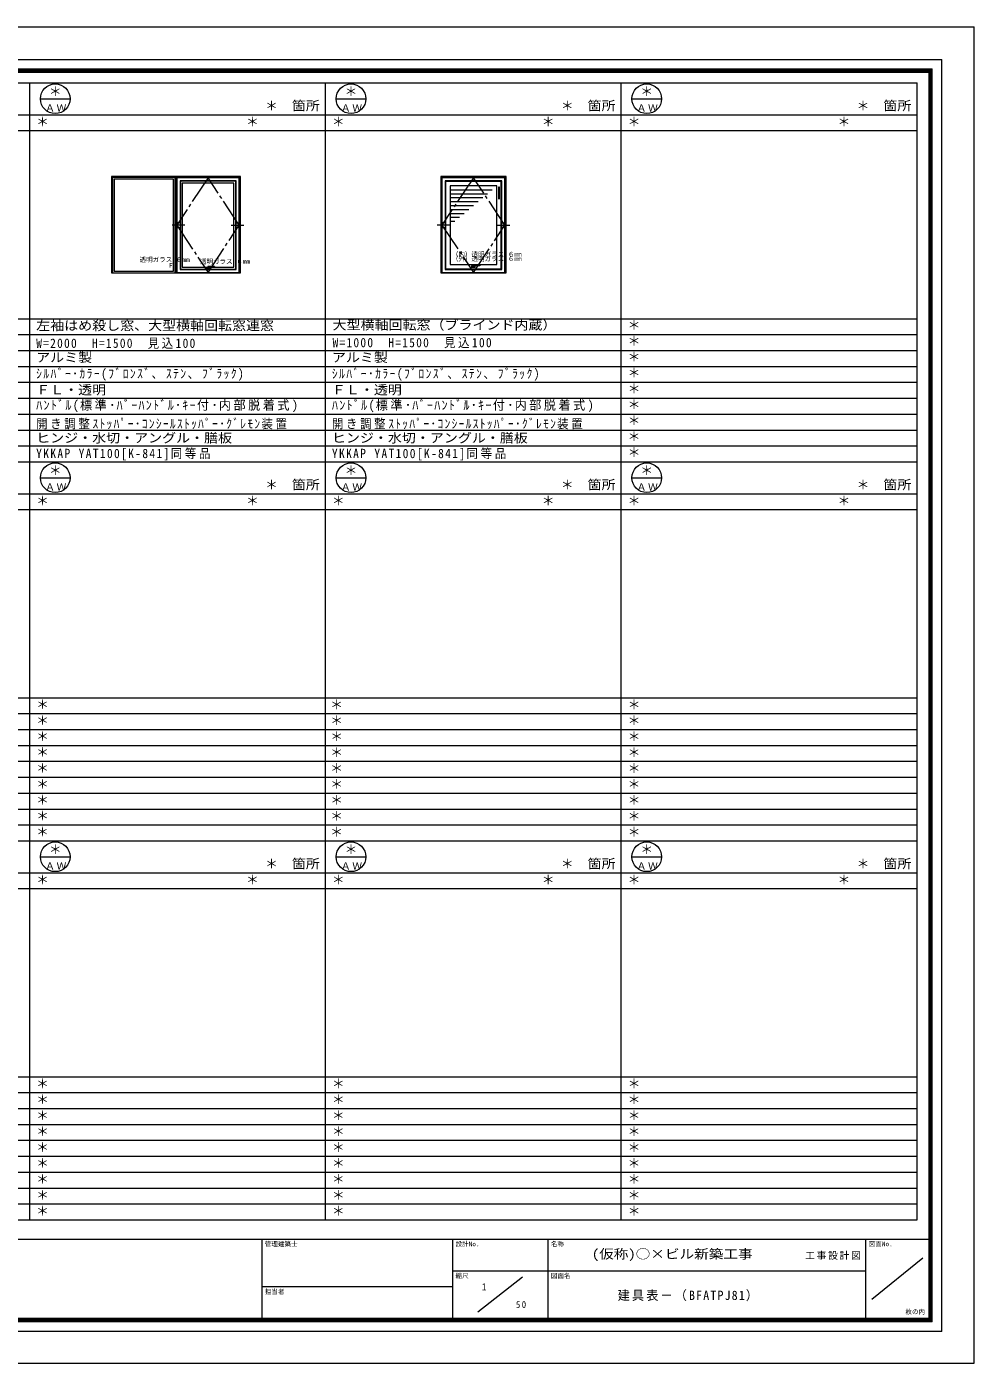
# Model space of a CAD drawing. Units: millimetres, scale not verified. Extents: x -14862 to 14850, y -10512 to 10500.
# Drawn here: x -49 to 14850, y -10500 to 10500 of the extents above; entities that cross this region are included whole.
import ezdxf
from ezdxf.enums import TextEntityAlignment as Align

# ---------------------------------------------------------------- set-up
doc = ezdxf.new("R2010")
doc.units = ezdxf.units.MM
doc.header["$LTSCALE"] = 50
doc.linetypes.add('CHAIN2', pattern=[12, 9, -1, 1, -1])
doc.layers.add('0-0_0', color=7, linetype='Continuous', lineweight=9)
doc.layers.add('0-2_YKK_ZWAK', color=7, linetype='Continuous', lineweight=9)
doc.styles.add('ＭＳ ゴシック', font='')
doc.styles.get('ＭＳ ゴシック').set_extended_font_data('MS Gothic')

msp = doc.modelspace()

# ---------------------------------------------------------------- linework, layer by layer
at = {"layer": '0-0_0', "color": 4}
for p, q in [((6608.04, 7938.24), (7268.64, 7938.24)), ((6608.04, 7876.54), (7195.24, 7876.54)), ((6608.04, 7814.84), (7121.84, 7814.84)), ((6608.04, 7753.14), (7048.44, 7753.14)), ((6608.04, 7691.44), (6975.04, 7691.44)), ((6608.04, 7629.74), (6901.64, 7629.74)), ((6608.04, 7568.04), (6828.24, 7568.04)), ((6608.04, 7506.34), (6754.84, 7506.34)), ((6608.04, 7444.64), (6681.44, 7444.64))]:
    msp.add_line(p, q, dxfattribs=at)
at = {"layer": '0-0_0', "color": 3}
for p, q in [((7366.62, 7850.81), (7386.62, 7850.73)), ((7366.62, 7845.81), (7386.62, 7845.73)), ((7367.04, 7979.44), (7367.04, 7904.44)), ((7387.04, 7979.44), (7367.04, 7979.44)), ((7367.04, 7904.44), (7371.04, 7904.44)), ((7369.54, 7959.44), (7369.54, 7914.44)), ((7384.54, 7959.44), (7369.54, 7959.44)), ((7369.54, 7914.44), (7371.04, 7914.44)), ((7371.04, 7936.94), (7371.04, 7855.94)), ((7371.04, 7850.94), (7371.04, 7801.44)), ((7376.04, 7936.94), (7376.04, 7850.9)), ((7376.04, 7914.44), (7378.04, 7914.44)), ((7376.04, 7904.44), (7378.04, 7904.44)), ((7376.04, 7845.9), (7376.04, 7801.44)), ((7378.04, 7851.96), (7378.04, 7936.94)), ((7378.04, 7801.44), (7378.04, 7846.96)), ((7383.04, 7854.68), (7383.04, 7936.94)), ((7383.04, 7914.44), (7384.54, 7914.44)), ((7383.04, 7904.44), (7387.04, 7904.44)), ((7383.04, 7801.44), (7383.04, 7849.68)), ((7384.54, 7914.44), (7384.54, 7959.44)), ((7387.04, 7904.44), (7387.04, 7979.44)), ((2902.54, 6733.94), (2798.54, 6733.94)), ((2902.54, 6733.94), (2798.54, 6733.94)), ((2802.54, 6707.94), (2806.54, 6721.94)), ((2802.54, 6707.94), (2806.54, 6721.94)), ((2806.54, 6733.94), (2806.54, 6721.94)), ((2806.54, 6733.94), (2806.54, 6721.94)), ((2902.54, 6721.94), (2806.54, 6721.94)), ((2902.54, 6721.94), (2806.54, 6721.94)), ((2811.54, 6721.94), (2811.54, 6697.94)), ((2811.54, 6721.94), (2811.54, 6697.94)), ((2902.54, 6733.94), (2902.54, 6721.94)), ((2902.54, 6733.94), (2902.54, 6721.94)), ((6947.04, 6740.94), (6947.04, 6720.94)), ((6947.04, 6740.94), (6947.04, 6720.94)), ((6947.04, 6720.94), (7003.04, 6720.94)), ((6947.04, 6720.94), (7003.04, 6720.94)), ((6966.04, 6740.94), (6966.04, 6720.94)), ((6966.04, 6740.94), (6966.04, 6720.94)), ((6966.04, 6720.94), (6975.04, 6730.94)), ((6966.04, 6720.94), (6975.04, 6730.94)), ((7075.04, 6756.94), (6971.04, 6756.94)), ((7075.04, 6756.94), (6971.04, 6756.94)), ((6975.04, 6730.94), (6979.04, 6744.94)), ((6975.04, 6730.94), (6979.04, 6744.94)), ((6984.04, 6730.94), (6975.04, 6730.94)), ((6984.04, 6730.94), (6975.04, 6730.94)), ((6979.04, 6756.94), (6979.04, 6744.94)), ((6979.04, 6756.94), (6979.04, 6744.94)), ((7075.04, 6744.94), (6979.04, 6744.94)), ((7075.04, 6744.94), (6979.04, 6744.94)), ((6984.04, 6744.94), (6984.04, 6720.94)), ((6984.04, 6744.94), (6984.04, 6720.94)), ((7003.04, 6740.94), (6984.04, 6740.94)), ((7003.04, 6740.94), (6984.04, 6740.94)), ((7003.04, 6720.94), (7003.04, 6740.94)), ((7003.04, 6720.94), (7003.04, 6740.94)), ((7075.04, 6756.94), (7075.04, 6744.94)), ((7075.04, 6756.94), (7075.04, 6744.94)), ((2774.54, 6717.94), (2774.54, 6697.94)), ((2774.54, 6717.94), (2774.54, 6697.94)), ((2774.54, 6697.94), (2830.54, 6697.94)), ((2774.54, 6697.94), (2830.54, 6697.94)), ((2793.54, 6717.94), (2793.54, 6697.94)), ((2793.54, 6717.94), (2793.54, 6697.94)), ((2793.54, 6697.94), (2802.54, 6707.94)), ((2793.54, 6697.94), (2802.54, 6707.94)), ((2811.54, 6707.94), (2802.54, 6707.94)), ((2811.54, 6707.94), (2802.54, 6707.94)), ((2830.54, 6717.94), (2811.54, 6717.94)), ((2830.54, 6717.94), (2811.54, 6717.94)), ((2830.54, 6697.94), (2830.54, 6717.94)), ((2830.54, 6697.94), (2830.54, 6717.94))]:
    msp.add_line(p, q, dxfattribs=at)
at = {"layer": '0-0_0', "color": 4, "linetype": 'CHAIN2'}
for p, q in [((2437.54, 7382.94), (2237.54, 7382.94)), ((3167.54, 7382.94), (3367.54, 7382.94)), ((6609.54, 7382.94), (6403.54, 7382.94)), ((7340.54, 7382.94), (7546.54, 7382.94))]:
    msp.add_line(p, q, dxfattribs=at)
at = {"layer": '0-0_0', "color": 4}
for points in [[(1282.54, 6632.94), (3312.54, 6632.94), (3312.54, 8147.94), (1282.54, 8147.94)], [(1297.54, 6632.94), (2287.54, 6632.94), (2287.54, 8132.94), (1297.54, 8132.94)], [(1326.54, 6661.94), (2258.54, 6661.94), (2258.54, 8103.94), (1326.54, 8103.94)], [(2287.54, 6632.94), (2307.54, 6632.94), (2307.54, 8132.94), (2287.54, 8132.94)], [(2307.54, 6632.94), (3297.54, 6632.94), (3297.54, 8132.94), (2307.54, 8132.94)], [(2312.54, 6637.94), (3292.54, 6637.94), (3292.54, 8127.94), (2312.54, 8127.94)], [(2362.54, 6687.94), (3242.54, 6687.94), (3242.54, 8077.94), (2362.54, 8077.94)], [(2367.54, 6692.94), (3237.54, 6692.94), (3237.54, 8072.94), (2367.54, 8072.94)], [(2397.54, 6722.94), (3207.54, 6722.94), (3207.54, 8042.94), (2397.54, 8042.94)], [(6460.04, 6632.94), (7490.04, 6632.94), (7490.04, 8147.94), (6460.04, 8147.94)], [(6475.04, 6632.94), (7475.04, 6632.94), (7475.04, 8132.94), (6475.04, 8132.94)], [(6480.04, 6637.94), (7470.04, 6637.94), (7470.04, 8127.94), (6480.04, 8127.94)], [(6530.04, 6687.94), (7420.04, 6687.94), (7420.04, 8077.94), (6530.04, 8077.94)], [(6538.04, 6695.94), (7412.04, 6695.94), (7412.04, 8069.94), (6538.04, 8069.94)], [(6608.04, 6765.94), (7342.04, 6765.94), (7342.04, 7999.94), (6608.04, 7999.94)], [(2307.54, 7347.94), (2367.54, 7347.94), (2367.54, 7417.94), (2307.54, 7417.94)], [(3297.54, 7347.94), (3237.54, 7347.94), (3237.54, 7417.94), (3297.54, 7417.94)], [(6475.04, 7347.94), (6538.04, 7347.94), (6538.04, 7417.94), (6475.04, 7417.94)], [(7475.04, 7347.94), (7412.04, 7347.94), (7412.04, 7417.94), (7475.04, 7417.94)]]:
    msp.add_lwpolyline(points, close=True, dxfattribs=at)
at = {"layer": '0-0_0', "color": 4, "linetype": 'CHAIN2'}
for points in [[(2312.54, 7382.94), (2802.54, 6637.94), (3292.54, 7382.94), (2802.54, 8127.94)], [(6480.04, 7382.94), (6975.04, 6637.94), (7470.04, 7382.94), (6975.04, 8127.94)]]:
    msp.add_lwpolyline(points, close=True, dxfattribs=at)
at = {"layer": '0-0_0', "color": 3}
for points in [[(2798.54, 6733.94), (2798.54, 6717.94), (2774.54, 6717.94)], [(2798.54, 6733.94), (2798.54, 6717.94), (2774.54, 6717.94)], [(6971.04, 6756.94), (6971.04, 6740.94), (6947.04, 6740.94)], [(6971.04, 6756.94), (6971.04, 6740.94), (6947.04, 6740.94)]]:
    msp.add_lwpolyline(points, dxfattribs=at)
for centre, radius in [((6955.04, 6730.94), 4.1), ((6955.04, 6730.94), 4.1), ((6955.04, 6730.94), 2.25), ((6955.04, 6730.94), 2.25), ((6995.04, 6730.94), 4.1), ((6995.04, 6730.94), 4.1), ((6995.04, 6730.94), 2.25), ((6995.04, 6730.94), 2.25), ((2782.54, 6707.94), 4.1), ((2782.54, 6707.94), 4.1), ((2782.54, 6707.94), 2.25), ((2782.54, 6707.94), 2.25), ((2822.54, 6707.94), 4.1), ((2822.54, 6707.94), 4.1), ((2822.54, 6707.94), 2.25), ((2822.54, 6707.94), 2.25)]:
    msp.add_circle(centre, radius, dxfattribs=at)
for centre, radius, start, end in [((7373.54, 7936.94), 2.5, 0, 180), ((7377.04, 7801.44), 6, 180, 0), ((7377.04, 7801.44), 1, 180, 0), ((7380.54, 7936.94), 2.5, 0, 180)]:
    msp.add_arc(centre, radius, start, end, dxfattribs=at)
at = {"layer": '0-2_YKK_ZWAK'}
for p, q in [((-14850, 10500), (14850, 10500)), ((14850, -10500), (14850, 10500)), ((-14340.23, 9987.41), (14340.79, 9987.41)), ((14340.79, -9999.25), (14340.79, 9987.41)), ((-14190.23, 9837.97), (14190.23, 9837.97)), ((-14177.82, 9825.57), (14177.82, 9825.57)), ((-14164.85, 9812.59), (14165.42, 9812.59)), ((-14152.44, 9799.62), (14152.45, 9799.62)), ((-14140.04, 9787.22), (14140.04, 9787.22)), ((14140.04, -9799.06), (14140.04, 9787.22)), ((14152.45, -9812.03), (14152.45, 9799.62)), ((14165.42, -9825), (14165.42, 9812.59)), ((14177.82, -9837.41), (14177.82, 9825.57)), ((14190.23, -9849.81), (14190.23, 9837.97)), ((-13949.96, 9617.94), (13950.04, 9617.94)), ((0.04, -8247.06), (0.04, 9617.94)), ((4650.04, -8247.06), (4650.04, 9617.94)), ((9300.04, -8247.06), (9300.04, 9617.94)), ((13950.04, -8247.06), (13950.04, 9617.94)), ((166.71, 9367.94), (633.37, 9367.94)), ((4816.71, 9367.94), (5283.37, 9367.94)), ((9466.71, 9367.94), (9933.37, 9367.94)), ((-13949.96, 9117.94), (13950.04, 9117.94)), ((-13949.96, 8867.94), (13950.04, 8867.94)), ((-13949.96, 5912.94), (13950.04, 5912.94)), ((-13949.96, 5662.94), (13950.04, 5662.94)), ((-13949.96, 5412.94), (13950.04, 5412.94)), ((-13949.96, 5162.94), (13950.04, 5162.94)), ((-13949.96, 4912.94), (13950.04, 4912.94)), ((-13949.96, 4662.94), (13950.04, 4662.94)), ((-9299.96, 4412.94), (13950.04, 4412.94)), ((-9299.96, 4162.94), (13950.04, 4162.94)), ((-13949.96, 3912.94), (13950.04, 3912.94)), ((-13949.96, 3662.94), (13950.04, 3662.94)), ((166.71, 3412.94), (633.37, 3412.94)), ((4816.71, 3412.94), (5283.37, 3412.94)), ((9466.71, 3412.94), (9933.37, 3412.94)), ((-13949.96, 3162.94), (13950.04, 3162.94)), ((-13949.96, 2912.94), (13950.04, 2912.94)), ((-13949.96, -42.06), (13950.04, -42.06)), ((-13949.96, -292.06), (13950.04, -292.06)), ((-13949.96, -542.06), (13950.04, -542.06)), ((-13949.96, -792.06), (13950.04, -792.06)), ((-13949.96, -1042.06), (13950.04, -1042.06)), ((-13949.96, -1292.06), (13950.04, -1292.06)), ((-9299.96, -1542.06), (13950.04, -1542.06)), ((-9299.96, -1792.06), (13950.04, -1792.06)), ((-13949.96, -2042.06), (13950.04, -2042.06)), ((-13949.96, -2292.06), (13950.04, -2292.06)), ((166.71, -2542.06), (633.37, -2542.06)), ((4816.71, -2542.06), (5283.37, -2542.06)), ((9466.71, -2542.06), (9933.37, -2542.06)), ((-13949.96, -2792.06), (13950.04, -2792.06)), ((-13949.96, -3042.06), (13950.04, -3042.06)), ((-13949.96, -5997.06), (13950.04, -5997.06)), ((-13949.96, -6247.06), (13950.04, -6247.06)), ((-13949.96, -6497.06), (13950.04, -6497.06)), ((-13949.96, -6747.06), (13950.04, -6747.06)), ((-13949.96, -6997.06), (13950.04, -6997.06)), ((-13949.96, -7247.06), (13950.04, -7247.06)), ((-9299.96, -7497.06), (13950.04, -7497.06)), ((-9299.96, -7747.06), (13950.04, -7747.06)), ((-13949.96, -7997.06), (13950.04, -7997.06)), ((-13949.96, -8247.06), (13950.04, -8247.06)), ((-14190.23, -8550.56), (14190.23, -8550.56)), ((3646.81, -8550.56), (3646.81, -9849.81)), ((6644.55, -8550.56), (6644.55, -9849.81)), ((8143.42, -8550.56), (8143.42, -9849.81)), ((13140.79, -8550.56), (13140.79, -9849.81)), ((14040.23, -8848.87), (13240.61, -9498.5)), ((6644.55, -9049.62), (13140.79, -9049.62)), ((7744.18, -9148.87), (7043.8, -9699.25)), ((6644.55, -9299.44), (3646.81, -9299.44)), ((14190.23, -9849.81), (-14190.23, -9849.81)), ((14177.82, -9837.41), (-14177.82, -9837.41)), ((14165.42, -9825), (-14164.85, -9825)), ((14152.45, -9812.03), (-14152.44, -9812.03)), ((14140.04, -9799.06), (-14140.04, -9799.06)), ((14340.79, -9999.25), (-14340.23, -9999.25)), ((-14850, -10500), (14850, -10500))]:
    msp.add_line(p, q, dxfattribs=at)
for centre in [(400.04, 9367.94), (5050.04, 9367.94), (9700.04, 9367.94), (400.04, 3412.94), (5050.04, 3412.94), (9700.04, 3412.94), (400.04, -2542.06), (5050.04, -2542.06), (9700.04, -2542.06)]:
    msp.add_circle(centre, 233.33, dxfattribs=at)

# ---------------------------------------------------------------- texts
at = {"layer": '0-0_0', "style": 'ＭＳ ゴシック'}
for p in [(300.04, 9367.94), (4950.04, 9367.94), (9600.04, 9367.94), (3700.04, 9142.94), (8350.04, 9142.94), (13000.04, 9142.94), (100.04, 8892.94), (3400.04, 8892.94), (4750.04, 8892.94), (8050.04, 8892.94), (9400.04, 8892.94), (12700.04, 8892.94), (9400.04, 5697.92), (9400.04, 5447.92), (9400.04, 5197.93), (9400.04, 4947.92), (9400.04, 4697.92), (9400.04, 4447.92), (9400.04, 4197.92), (9400.04, 3947.92), (9400.04, 3697.92), (300.04, 3412.94), (4950.04, 3412.94), (9600.04, 3412.94), (3700.04, 3187.94), (8350.04, 3187.94), (13000.04, 3187.94), (100.04, 2937.94), (3400.04, 2937.94), (4750.04, 2937.94), (8050.04, 2937.94), (9400.04, 2937.94), (12700.04, 2937.94), (100.04, -264.88), (4724.47, -267.06), (9400.04, -267.06), (100.04, -514.88), (4724.47, -517.06), (9400.04, -517.06), (100.04, -764.88), (4724.47, -767.06), (9400.04, -767.06), (100.04, -1014.88), (4724.47, -1017.06), (9400.04, -1017.06), (100.04, -1264.88), (4724.47, -1267.06), (9400.04, -1267.06), (100.04, -1514.88), (4724.47, -1517.06), (9400.04, -1517.06), (100.04, -1764.88), (4724.47, -1767.06), (9400.04, -1767.06), (100.04, -2014.88), (4724.47, -2017.06), (9400.04, -2017.06), (100.04, -2264.88), (4724.47, -2267.06), (9400.04, -2267.06), (300.04, -2542.06), (4950.04, -2542.06), (9600.04, -2542.06), (3700.04, -2767.06), (8350.04, -2767.06), (13000.04, -2767.06), (100.04, -3017.06), (3400.04, -3017.06), (4750.04, -3017.06), (8050.04, -3017.06), (9400.04, -3017.06), (12700.04, -3017.06), (100.04, -6222.06), (4750.04, -6222.06), (9400.04, -6222.06), (100.04, -6472.06), (4750.04, -6472.06), (9400.04, -6472.06), (100.04, -6722.06), (4750.04, -6722.06), (9400.04, -6722.06), (100.04, -6972.06), (4750.04, -6972.06), (9400.04, -6972.06), (100.04, -7222.06), (4750.04, -7222.06), (9400.04, -7222.06), (100.04, -7472.06), (4750.04, -7472.06), (9400.04, -7472.06), (100.04, -7722.06), (4750.04, -7722.06), (9400.04, -7722.06), (100.04, -7972.06), (4750.04, -7972.06), (9400.04, -7972.06), (100.04, -8222.06), (4750.04, -8222.06), (9400.04, -8222.06)]:
    msp.add_text('＊', height=146.6, dxfattribs=at).set_placement(p, align=Align.BOTTOM_LEFT)
at = {"layer": '0-0_0', "color": 4, "style": 'ＭＳ ゴシック'}
for s, p in [('（内）透明ガラス ６mm', (6636.84, 6865.94)), ('透明ガラス ６mm', (1726.14, 6781.94)), ('F', (2189.68, 6691.94)), ('透明ガラス ６mm', (2675.14, 6752.94)), ('（外）透明ガラス ６mm', (6636.84, 6795.94))]:
    msp.add_text(s, height=73.31, dxfattribs=at).set_placement(p, align=Align.BOTTOM_LEFT)
at = {"layer": '0-0_0', "style": 'ＭＳ ゴシック', "width": 1.1}
for s, p in [('左袖はめ殺し窓、大型横軸回転窓連窓', (100.7, 5687.94)), ('大型横軸回転窓（ブラインド内蔵）', (4760.07, 5697.92)), ('アルミ製', (100.04, 5187.94)), ('アルミ製', (4750.04, 5187.94)), ('ＦＬ・透明', (100.04, 4678.26)), ('ＦＬ・透明', (4750.04, 4678.26)), ('ヒンジ・水切・アングル・膳板', (100.04, 3922.78)), ('ヒンジ・水切・アングル・膳板', (4750.04, 3922.78))]:
    msp.add_text(s, height=146.6, dxfattribs=at).set_placement(p, align=Align.BOTTOM_LEFT)
at = {"layer": '0-0_0', "char_height": 146.6, "attachment_point": 7, "style": 'ＭＳ ゴシック'}
for s, insert in [('\\T1.22;\\W0.9;W=2000\u3000H=1500\u3000見込100', (100.7, 5437.94)), ('\\T1.22;\\W0.9;W=1000\u3000H=1500\u3000見込100', (4760.07, 5447.92)), ('\\T1.26;\\W0.9;ｼﾙﾊﾞｰ･ｶﾗｰ(ﾌﾞﾛﾝｽﾞ、ｽﾃﾝ、ﾌﾞﾗｯｸ)', (100.04, 4937.94)), ('\\T1.26;\\W0.9;ｼﾙﾊﾞｰ･ｶﾗｰ(ﾌﾞﾛﾝｽﾞ、ｽﾃﾝ、ﾌﾞﾗｯｸ)', (4750.04, 4937.94)), ('\\T1.21;\\W0.95;ﾊﾝﾄﾞﾙ(標準･ﾊﾞｰﾊﾝﾄﾞﾙ･ｷｰ付･内部脱着式)', (100.04, 4443.09)), ('\\T1.21;\\W0.95;ﾊﾝﾄﾞﾙ(標準･ﾊﾞｰﾊﾝﾄﾞﾙ･ｷｰ付･内部脱着式)', (4750.04, 4443.09)), ('\\T1.23;\\W0.9;開き調整ｽﾄｯﾊﾟｰ･ｺﾝｼｰﾙｽﾄｯﾊﾟｰ･ｸﾞﾚﾓﾝ装置', (100.04, 4172.78)), ('\\T1.23;\\W0.9;開き調整ｽﾄｯﾊﾟｰ･ｺﾝｼｰﾙｽﾄｯﾊﾟｰ･ｸﾞﾚﾓﾝ装置', (4750.04, 4172.78)), ('\\T1.24;\\W0.9;YKKAP\\~YAT100[K-841]同等品', (100.04, 3687.94)), ('\\T1.24;\\W0.9;YKKAP\\~YAT100[K-841]同等品', (4750.04, 3687.94))]:
    msp.add_mtext(s, dxfattribs=dict(at, insert=insert))
at = {"layer": '0-2_YKK_ZWAK', "style": 'ＭＳ ゴシック'}
for s, width, p in [('箇所', 1.1, (4120.04, 9142.94)), ('箇所', 1.1, (8770.04, 9142.94)), ('箇所', 1.1, (13420.04, 9142.94)), ('箇所', 1.1, (4120.04, 3187.94)), ('箇所', 1.1, (8770.04, 3187.94)), ('箇所', 1.1, (13420.04, 3187.94)), ('箇所', 1.1, (4120.04, -2767.06)), ('箇所', 1.1, (8770.04, -2767.06)), ('箇所', 1.1, (13420.04, -2767.06)), ('(仮称)○×ビル新築工事', 1.15, (8836.76, -8899.62))]:
    msp.add_text(s, height=146.6, dxfattribs=dict(at, width=width)).set_placement(p, align=Align.BOTTOM_LEFT)
at = {"layer": '0-2_YKK_ZWAK', "color": 4, "style": 'ＭＳ ゴシック'}
for s, p in [('管理建築士', (3696.81, -8683.68)), ('設計No.', (6694.55, -8683.68)), ('名称', (8193.42, -8683.68)), ('図面No.', (13190.79, -8683.68)), ('縮尺', (6694.55, -9182.74)), ('図面名', (8193.42, -9182.74)), ('担当者', (3696.81, -9432.56)), ('枚の内', (13767.38, -9748.88))]:
    msp.add_text(s, height=73.31, dxfattribs=at).set_placement(p, align=Align.BOTTOM_LEFT)
at = {"layer": '0-2_YKK_ZWAK', "style": 'ＭＳ ゴシック'}
msp.add_text('1', height=110, dxfattribs=at).set_placement((7106.96, -9386.28), align=Align.BOTTOM_LEFT)
at = {"layer": '0-2_YKK_ZWAK', "attachment_point": 7, "style": 'ＭＳ ゴシック'}
for s, insert, char_height in [('\\T1.17;ＡＷ', (240.04, 9167.94), 110), ('\\T1.17;ＡＷ', (4890.04, 9167.94), 110), ('\\T1.17;ＡＷ', (9540.04, 9167.94), 110), ('\\T1.17;ＡＷ', (240.04, 3212.94), 110), ('\\T1.17;ＡＷ', (4890.04, 3212.94), 110), ('\\T1.17;ＡＷ', (9540.04, 3212.94), 110), ('\\T1.17;ＡＷ', (240.04, -2742.06), 110), ('\\T1.17;ＡＷ', (4890.04, -2742.06), 110), ('\\T1.17;ＡＷ', (9540.04, -2742.06), 110), ('\\T1.17;工事設計図', (12190.79, -8874.62), 110), ('\\T1.18;\\W0.95;建具表－（BFATPJ81）', (9243.42, -9524.62), 146.6), ('\\T1.36;\\W0.9;50', (7643.84, -9633.46), 110)]:
    msp.add_mtext(s, dxfattribs=dict(at, insert=insert, char_height=char_height))

doc.saveas('drawing.dxf')
